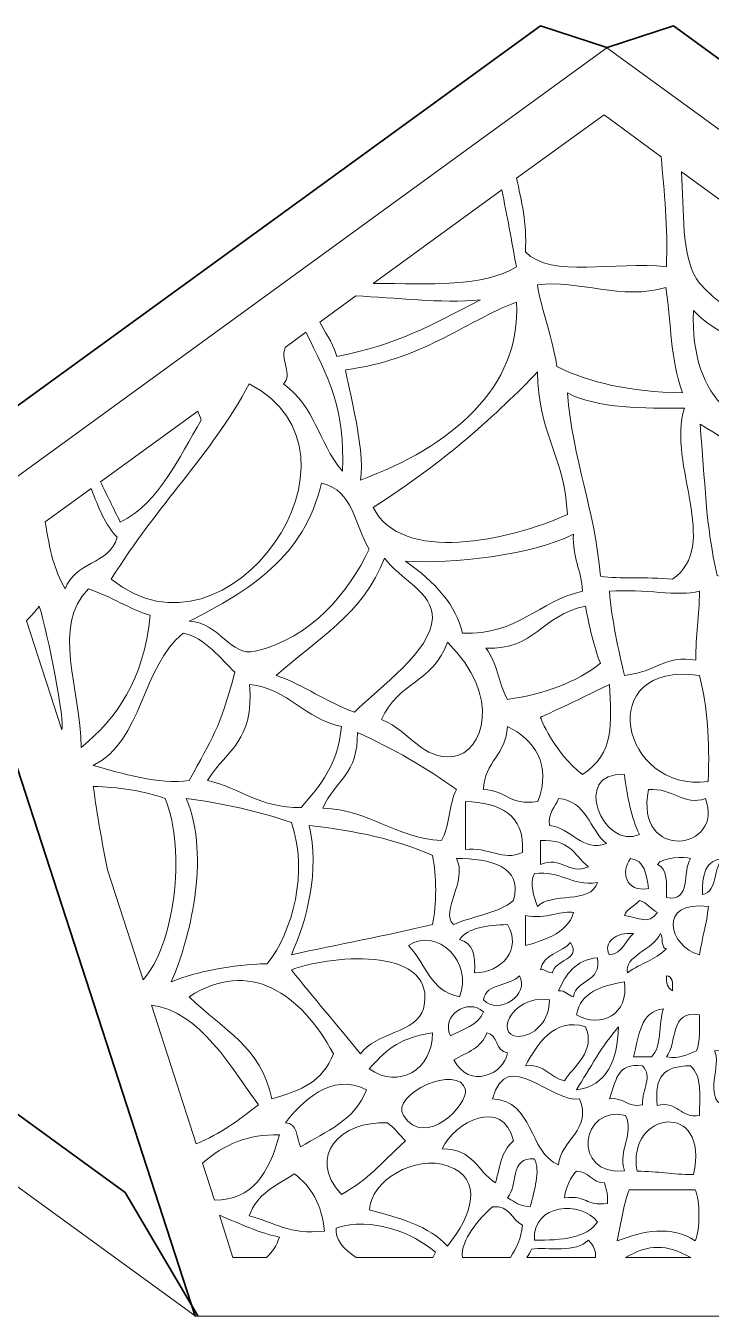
# Model space of a CAD drawing. Header units: millimetres. Extents: x -210 to 134, y -139 to 86.
# Drawn here: x -91.88 to -66.92, y -8.03 to 38.91 of the extents above; entities that cross this region are included whole.
import ezdxf

# ---------------------------------------------------------------- set-up
doc = ezdxf.new("R2010")
doc.units = ezdxf.units.MM
doc.header["$MEASUREMENT"] = 0
for name, color, linetype in [('Side 1 Detail', 7, 'Continuous'), ('Side 1 Outline', 7, 'Continuous'), ('Side 1 Scoring', 7, 'Continuous')]:
    doc.layers.add(name, color=color, linetype=linetype)

msp = doc.modelspace()

# ---------------------------------------------------------------- linework, layer by layer
at = {"layer": 'Side 1 Detail', "color": 250, "lineweight": 9}
for points, knots in [([(-68.7453, 34.1436), (-68.7453, 34.1436), (-70.8137, 35.6708), (-70.8137, 35.6708), (-70.8137, 35.6708), (-70.8137, 35.6708), (-74.0115, 33.3678), (-74.0115, 33.3678)], [0, 0, 0, 0, 0.3333333, 0.3333333, 0.3333333, 0.3333333, 1, 1, 1, 1]), ([(-74.0115, 33.3678), (-73.8309, 32.5582), (-73.6263, 31.7438), (-73.6883, 30.6927), (-73.6883, 30.6927), (-72.7581, 29.7081), (-70.4099, 30.3647), (-68.553, 30.1463), (-68.553, 30.1463), (-68.4958, 31.5739), (-68.6316, 32.8923), (-68.7453, 34.1436)], [0, 0, 0, 0, 0.25, 0.25, 0.25, 0.25, 0.5, 0.5, 0.5, 0.5, 1, 1, 1, 1]), ([(-79.2321, 29.5444), (-77.1182, 29.5258), (-75.231, 29.4021), (-74.0163, 30.1463), (-74.0163, 30.1463), (-74.1926, 31.0813), (-74.3546, 32.0318), (-74.551, 32.9471)], [0, 0, 0, 0, 0.3333333, 0.3333333, 0.3333333, 0.3333333, 1, 1, 1, 1]), ([(-73.2515, 29.491), (-73.0964, 28.5367), (-72.7574, 27.8281), (-72.5425, 26.5196), (-72.5425, 26.5196), (-71.3215, 25.9195), (-69.9386, 25.6142), (-67.9646, 25.5574), (-67.9646, 25.5574), (-68.4497, 26.9881), (-68.3429, 27.9066), (-68.573, 29.398), (-68.573, 29.398), (-70.1384, 28.9012), (-71.7804, 29.6963), (-73.2515, 29.491)], [0, 0, 0, 0, 0.2, 0.2, 0.2, 0.2, 0.4, 0.4, 0.4, 0.4, 0.6, 0.6, 0.6, 0.6, 1, 1, 1, 1]), ([(-67.4602, 29.7094), (-67.2342, 29.3415), (-66.3089, 28.5801), (-65.8211, 28.2887), (-65.8211, 28.2887), (-64.3858, 27.4301), (-62.9065, 27.3922), (-61.4506, 27.8518), (-61.4506, 27.8518), (-61.3611, 28.1151), (-61.2639, 28.3713), (-61.1661, 28.6273)], [0, 0, 0, 0, 0.25, 0.25, 0.25, 0.25, 0.5, 0.5, 0.5, 0.5, 1, 1, 1, 1]), ([(-81.1773, 28.1302), (-80.9871, 27.7571), (-80.7521, 27.5187), (-80.5564, 26.882), (-80.5564, 26.882), (-78.2523, 27.3471), (-77.223, 27.9845), (-75.3275, 28.9446), (-75.3275, 28.9446), (-76.7537, 28.8034), (-78.4625, 29.0318), (-79.8619, 29.0866)], [0, 0, 0, 0, 0.25, 0.25, 0.25, 0.25, 0.5, 0.5, 0.5, 0.5, 1, 1, 1, 1]), ([(-74.0115, 28.8664), (-75.9724, 28.1006), (-77.4862, 26.7511), (-80.2298, 26.4025), (-80.2298, 26.4025), (-80.2967, 26.3963), (-79.4733, 23.5124), (-79.6979, 22.3886), (-79.6979, 22.3886), (-76.4195, 23.5903), (-73.8261, 25.7331), (-74.0115, 28.8664)], [0, 0, 0, 0, 0.25, 0.25, 0.25, 0.25, 0.5, 0.5, 0.5, 0.5, 1, 1, 1, 1]), ([(-67.5712, 28.5519), (-67.6787, 25.2401), (-65.9217, 24.0398), (-62.8714, 23.4814), (-62.8714, 23.4814), (-62.4931, 24.4405), (-61.5981, 25.8351), (-62.1066, 26.9775), (-62.1066, 26.9775), (-64.3783, 26.777), (-66.364, 27.3323), (-67.5712, 28.5519)], [0, 0, 0, 0, 0.25, 0.25, 0.25, 0.25, 0.5, 0.5, 0.5, 0.5, 1, 1, 1, 1]), ([(-82.4402, 27.2124), (-82.6132, 26.6554), (-82.1453, 26.2681), (-82.4926, 25.8854), (-82.4926, 25.8854), (-81.3199, 25.0186), (-81.2709, 23.8355), (-80.3532, 22.7138), (-80.3532, 22.7138), (-80.2298, 24.9438), (-80.8755, 26.1486), (-81.6782, 27.7664)], [0, 0, 0, 0, 0.25, 0.25, 0.25, 0.25, 0.5, 0.5, 0.5, 0.5, 1, 1, 1, 1]), ([(-72.1587, 21.1404), (-72.2489, 23.1992), (-73.2466, 24.1725), (-73.2459, 26.3222), (-73.2459, 26.3222), (-74.6825, 24.8308), (-76.6194, 23.0497), (-79.2321, 21.3909), (-79.2321, 21.3909), (-78.2089, 19.3349), (-74.2643, 20.1717), (-72.1587, 21.1404)], [0, 0, 0, 0, 0.25, 0.25, 0.25, 0.25, 0.5, 0.5, 0.5, 0.5, 1, 1, 1, 1]), ([(-83.7404, 25.8854), (-85.1605, 23.2623), (-87.0773, 21.5177), (-88.7668, 18.783), (-88.7668, 18.783), (-84.4866, 15.2941), (-78.8704, 23.418), (-83.7404, 25.8854)], [0, 0, 0, 0, 0.3333333, 0.3333333, 0.3333333, 0.3333333, 1, 1, 1, 1]), ([(-72.1587, 25.5574), (-71.9644, 23.1293), (-71.1548, 21.3165), (-70.957, 18.8925), (-70.957, 18.8925), (-70.2508, 18.7816), (-69.3185, 18.8753), (-68.3346, 18.783), (-68.3346, 18.783), (-66.5507, 19.9915), (-68.5413, 22.9439), (-67.8978, 25.011), (-67.8978, 25.011), (-69.3454, 24.9872), (-71.0638, 24.9903), (-72.1587, 25.5574)], [0, 0, 0, 0, 0.2, 0.2, 0.2, 0.2, 0.4, 0.4, 0.4, 0.4, 0.6, 0.6, 0.6, 0.6, 1, 1, 1, 1]), ([(-89.1616, 22.3259), (-88.9211, 21.8364), (-88.68, 21.3475), (-88.4388, 20.859), (-88.4388, 20.859), (-86.9622, 21.6045), (-86.3345, 23.1982), (-85.4891, 24.5735), (-85.4891, 24.5735), (-85.5339, 24.6813), (-85.5759, 24.7919), (-85.6187, 24.9015)], [0, 0, 0, 0, 0.25, 0.25, 0.25, 0.25, 0.5, 0.5, 0.5, 0.5, 1, 1, 1, 1]), ([(-64.2914, 18.6734), (-63.8098, 20.1948), (-63.7023, 21.4336), (-63.0912, 22.8254), (-63.0912, 22.8254), (-65.0673, 22.8895), (-66.045, 23.6685), (-67.3286, 24.425), (-67.3286, 24.425), (-67.1323, 22.3269), (-67.1419, 20.768), (-66.6989, 18.9166), (-66.6989, 18.9166), (-65.9444, 18.6245), (-65.0135, 18.5756), (-64.2914, 18.6734)], [0, 0, 0, 0, 0.2, 0.2, 0.2, 0.2, 0.4, 0.4, 0.4, 0.4, 0.6, 0.6, 0.6, 0.6, 1, 1, 1, 1]), ([(-91.1687, 20.8672), (-91.0054, 19.8189), (-90.8648, 19.1619), (-90.4404, 18.4288), (-90.4404, 18.4288), (-90.1228, 19.4224), (-88.8391, 19.2928), (-88.5484, 20.3126), (-88.5484, 20.3126), (-88.9694, 20.7115), (-89.236, 21.3905), (-89.4999, 22.0803)], [0, 0, 0, 0, 0.25, 0.25, 0.25, 0.25, 0.5, 0.5, 0.5, 0.5, 1, 1, 1, 1]), ([(-81.118, 22.2797), (-81.7257, 19.6091), (-83.7369, 18.3654), (-85.926, 17.2533), (-85.926, 17.2533), (-84.7953, 17.1982), (-84.4377, 15.9439), (-83.522, 16.1605), (-83.522, 16.1605), (-81.4701, 16.6463), (-80.1285, 18.3027), (-79.3754, 19.875), (-79.3754, 19.875), (-79.9439, 20.8004), (-79.9136, 21.991), (-81.118, 22.2797)], [0, 0, 0, 0, 0.2, 0.2, 0.2, 0.2, 0.4, 0.4, 0.4, 0.4, 0.6, 0.6, 0.6, 0.6, 1, 1, 1, 1]), ([(-78.0587, 19.4382), (-76.9535, 18.6734), (-76.2011, 17.8173), (-75.9827, 16.8161), (-75.9827, 16.8161), (-73.9481, 16.7483), (-73.2197, 17.9858), (-71.6123, 18.3454), (-71.6123, 18.3454), (-71.6433, 19.1158), (-71.983, 19.5774), (-71.9403, 20.4221), (-71.9403, 20.4221), (-73.4595, 19.6449), (-76.3576, 19.3349), (-78.0587, 19.4382)], [0, 0, 0, 0, 0.2, 0.2, 0.2, 0.2, 0.4, 0.4, 0.4, 0.4, 0.6, 0.6, 0.6, 0.6, 1, 1, 1, 1]), ([(-78.8236, 19.5478), (-79.5546, 17.5469), (-81.3171, 16.5778), (-82.7572, 15.2862), (-82.7572, 15.2862), (-81.6609, 14.8893), (-81.0146, 14.3426), (-79.9156, 13.9481), (-79.9156, 13.9481), (-78.9676, 14.8828), (-77.1182, 16.1726), (-77.0755, 17.3622), (-77.0755, 17.3622), (-77.0411, 18.3103), (-78.2648, 18.7974), (-78.8236, 19.5478)], [0, 0, 0, 0, 0.2, 0.2, 0.2, 0.2, 0.4, 0.4, 0.4, 0.4, 0.6, 0.6, 0.6, 0.6, 1, 1, 1, 1]), ([(-89.8596, 12.6638), (-88.5484, 13.7566), (-87.6079, 15.0678), (-87.346, 17.4717), (-87.346, 17.4717), (-88.115, 17.6898), (-88.7406, 18.1518), (-89.5922, 18.4288), (-89.5922, 18.4288), (-90.9744, 17.1018), (-89.874, 14.7622), (-89.8596, 12.6638)], [0, 0, 0, 0, 0.25, 0.25, 0.25, 0.25, 0.5, 0.5, 0.5, 0.5, 1, 1, 1, 1]), ([(-67.4871, 15.8326), (-67.4871, 16.7431), (-67.3514, 17.4352), (-67.3514, 18.3454), (-67.3514, 18.3454), (-68.1258, 18.1367), (-69.3495, 18.4433), (-70.6291, 18.3454), (-70.6291, 18.3454), (-70.5312, 17.2416), (-70.3114, 16.2591), (-70.0826, 15.2862), (-70.0826, 15.2862), (-68.8948, 15.4133), (-68.5778, 16.0514), (-67.4871, 15.8326)], [0, 0, 0, 0, 0.2, 0.2, 0.2, 0.2, 0.4, 0.4, 0.4, 0.4, 0.6, 0.6, 0.6, 0.6, 1, 1, 1, 1]), ([(-90.5638, 13.3053), (-90.4438, 13.543), (-91.0695, 16.8134), (-91.3892, 17.7991), (-91.3892, 17.7991), (-91.5325, 17.6206), (-91.6875, 17.4449), (-91.8529, 17.2747)], [0, 0, 0, 0, 0.3333333, 0.3333333, 0.3333333, 0.3333333, 1, 1, 1, 1]), ([(-75.1256, 16.2784), (-74.6846, 15.7003), (-74.6998, 15.076), (-74.3442, 14.4118), (-74.3442, 14.4118), (-72.971, 14.6054), (-71.8334, 15.0337), (-70.957, 15.7234), (-70.957, 15.7234), (-71.2099, 16.3442), (-71.3525, 17.0756), (-71.5034, 17.7991), (-71.5034, 17.7991), (-73.1646, 17.4594), (-73.2907, 16.1988), (-75.1256, 16.2784)], [0, 0, 0, 0, 0.2, 0.2, 0.2, 0.2, 0.4, 0.4, 0.4, 0.4, 0.6, 0.6, 0.6, 0.6, 1, 1, 1, 1]), ([(-85.926, 11.4618), (-85.0943, 13.0124), (-84.8256, 13.3053), (-84.2675, 15.4009), (-84.2675, 15.4009), (-84.7484, 15.8305), (-85.3637, 16.6863), (-86.1444, 16.8161), (-86.1444, 16.8161), (-87.6582, 15.6348), (-87.6161, 12.8973), (-89.4221, 12.0082), (-89.4221, 12.0082), (-88.4071, 11.7257), (-87.0256, 11.304), (-85.926, 11.4618)], [0, 0, 0, 0, 0.2, 0.2, 0.2, 0.2, 0.4, 0.4, 0.4, 0.4, 0.6, 0.6, 0.6, 0.6, 1, 1, 1, 1]), ([(-76.5291, 16.4882), (-77.0342, 15.0264), (-78.3295, 15.0519), (-78.9221, 13.6777), (-78.9221, 13.6777), (-77.8327, 13.2102), (-77.4407, 12.2063), (-76.3224, 12.3362), (-76.3224, 12.3362), (-75.2179, 12.4643), (-74.522, 14.5369), (-76.5291, 16.4882)], [0, 0, 0, 0, 0.25, 0.25, 0.25, 0.25, 0.5, 0.5, 0.5, 0.5, 1, 1, 1, 1]), ([(-67.3514, 15.2862), (-71.2395, 15.8326), (-70.2294, 10.9905), (-67.0268, 11.4273), (-67.0268, 11.4273), (-66.9807, 12.967), (-67.0468, 14.0973), (-67.3514, 15.2862)], [0, 0, 0, 0, 0.3333333, 0.3333333, 0.3333333, 0.3333333, 1, 1, 1, 1]), ([(-81.8559, 10.4803), (-81.1469, 11.3016), (-80.5096, 12.0192), (-80.389, 13.429), (-80.389, 13.429), (-81.7526, 13.7042), (-82.2686, 14.7804), (-83.7294, 14.9586), (-83.7294, 14.9586), (-83.5861, 12.8491), (-84.4928, 12.662), (-85.259, 11.4618), (-85.259, 11.4618), (-84.0449, 11.1827), (-83.3787, 10.4507), (-81.8559, 10.4803)], [0, 0, 0, 0, 0.2, 0.2, 0.2, 0.2, 0.4, 0.4, 0.4, 0.4, 0.6, 0.6, 0.6, 0.6, 1, 1, 1, 1]), ([(-71.6123, 11.6805), (-70.4375, 12.4371), (-70.5491, 13.5333), (-70.6291, 14.9586), (-70.6291, 14.9586), (-71.8383, 14.3533), (-73.1419, 13.7566), (-73.1419, 13.7566), (-73.1419, 13.7566), (-73.1419, 13.7566), (-72.6685, 12.495), (-71.6123, 11.6805)], [0, 0, 0, 0, 0.25, 0.25, 0.25, 0.25, 0.5, 0.5, 0.5, 0.5, 1, 1, 1, 1]), ([(-65.3842, 10.2601), (-64.5071, 10.254), (-63.5011, 12.9304), (-63.0898, 13.3194), (-63.0898, 13.3194), (-63.5618, 13.904), (-64.3287, 14.1931), (-65.1658, 14.4118), (-65.1658, 14.4118), (-65.1059, 13.1558), (-67.0406, 10.2719), (-65.3842, 10.2601)], [0, 0, 0, 0, 0.25, 0.25, 0.25, 0.25, 0.5, 0.5, 0.5, 0.5, 1, 1, 1, 1]), ([(-81.0656, 10.4569), (-79.3493, 10.3886), (-78.4349, 9.3737), (-76.7475, 9.2766), (-76.7475, 9.2766), (-76.4368, 9.7672), (-76.474, 10.6057), (-76.2011, 11.1342), (-76.2011, 11.1342), (-77.2987, 11.9307), (-78.5059, 12.6173), (-79.8068, 13.2102), (-79.8068, 13.2102), (-79.7668, 11.6764), (-80.6033, 11.488), (-81.0656, 10.4569)], [0, 0, 0, 0, 0.2, 0.2, 0.2, 0.2, 0.4, 0.4, 0.4, 0.4, 0.6, 0.6, 0.6, 0.6, 1, 1, 1, 1]), ([(-74.3442, 13.429), (-74.3787, 12.4071), (-75.1745, 12.147), (-75.2179, 11.1342), (-75.2179, 11.1342), (-74.3112, 11.0938), (-74.3332, 10.5433), (-73.2322, 10.6973), (-73.2322, 10.6973), (-72.7237, 12.0309), (-73.3583, 12.949), (-74.3442, 13.429)], [0, 0, 0, 0, 0.25, 0.25, 0.25, 0.25, 0.5, 0.5, 0.5, 0.5, 1, 1, 1, 1]), ([(-69.5363, 9.4953), (-69.8312, 10.1113), (-69.9752, 10.8772), (-70.0826, 11.6805), (-70.0826, 11.6805), (-72.0478, 11.7898), (-70.8564, 8.8983), (-69.5363, 9.4953)], [0, 0, 0, 0, 0.3333333, 0.3333333, 0.3333333, 0.3333333, 1, 1, 1, 1]), ([(-87.6099, 4.2133), (-86.4834, 5.4305), (-86.0252, 8.838), (-86.7996, 10.8062), (-86.7996, 10.8062), (-87.55, 11.0694), (-88.5484, 11.2372), (-89.4221, 11.2434), (-89.4221, 11.2434), (-89.2849, 10.1795), (-89.0934, 9.1877), (-88.908, 8.2103)], [0, 0, 0, 0, 0.25, 0.25, 0.25, 0.25, 0.5, 0.5, 0.5, 0.5, 1, 1, 1, 1]), ([(-83.0851, 4.7969), (-82.157, 5.9455), (-81.5824, 8.1786), (-82.2107, 9.9322), (-82.2107, 9.9322), (-83.3745, 10.3349), (-84.6554, 10.6202), (-86.0348, 10.8062), (-86.0348, 10.8062), (-85.1288, 8.6224), (-85.937, 5.632), (-86.5812, 4.1413), (-86.5812, 4.1413), (-85.5876, 4.5316), (-84.4211, 4.749), (-83.0851, 4.7969)], [0, 0, 0, 0, 0.2, 0.2, 0.2, 0.2, 0.4, 0.4, 0.4, 0.4, 0.6, 0.6, 0.6, 0.6, 1, 1, 1, 1]), ([(-70.7386, 9.1677), (-71.358, 9.6766), (-71.4462, 10.7173), (-72.4866, 10.8062), (-72.4866, 10.8062), (-72.5948, 10.4775), (-72.8732, 10.3187), (-72.8139, 9.8233), (-72.8139, 9.8233), (-72.0098, 9.7448), (-71.6054, 8.8363), (-70.7386, 9.1677)], [0, 0, 0, 0, 0.25, 0.25, 0.25, 0.25, 0.5, 0.5, 0.5, 0.5, 1, 1, 1, 1]), ([(-67.1323, 10.8062), (-67.9226, 10.5196), (-68.3187, 11.1979), (-69.2083, 11.1342), (-69.2083, 11.1342), (-69.7257, 8.4501), (-66.4026, 8.929), (-67.1323, 10.8062)], [0, 0, 0, 0, 0.3333333, 0.3333333, 0.3333333, 0.3333333, 1, 1, 1, 1]), ([(-75.8739, 8.949), (-75.0408, 9.0623), (-74.5082, 8.51), (-73.7978, 8.8397), (-73.7978, 8.8397), (-73.6972, 10.2515), (-74.6185, 10.6415), (-75.8739, 10.6973), (-75.8739, 10.6973), (-75.8739, 10.1144), (-75.8739, 9.5318), (-75.8739, 8.949)], [0, 0, 0, 0, 0.25, 0.25, 0.25, 0.25, 0.5, 0.5, 0.5, 0.5, 1, 1, 1, 1]), ([(-77.0755, 6.2173), (-76.9129, 6.9108), (-76.9129, 8.037), (-77.0755, 8.7305), (-77.0755, 8.7305), (-78.3516, 9.312), (-79.8812, 9.6393), (-81.5555, 9.8233), (-81.5555, 9.8233), (-81.1855, 8.2007), (-81.6216, 6.4065), (-82.2107, 5.1245), (-82.2107, 5.1245), (-80.4999, 5.4897), (-78.7547, 5.8208), (-77.0755, 6.2173)], [0, 0, 0, 0, 0.2, 0.2, 0.2, 0.2, 0.4, 0.4, 0.4, 0.4, 0.6, 0.6, 0.6, 0.6, 1, 1, 1, 1]), ([(-73.1419, 8.4025), (-72.3668, 8.7416), (-72.1407, 7.9991), (-71.3959, 8.3257), (-71.3959, 8.3257), (-71.9726, 8.8053), (-72.0422, 9.3207), (-73.1419, 9.2766), (-73.1419, 9.2766), (-73.1419, 8.9851), (-73.1419, 8.694), (-73.1419, 8.4025)], [0, 0, 0, 0, 0.25, 0.25, 0.25, 0.25, 0.5, 0.5, 0.5, 0.5, 1, 1, 1, 1]), ([(-76.3107, 6.2173), (-75.6113, 6.5377), (-74.6674, 6.6138), (-74.1258, 7.0917), (-74.1258, 7.0917), (-73.7593, 8.335), (-74.9809, 8.633), (-76.2011, 8.6213), (-76.2011, 8.6213), (-75.7733, 7.7965), (-76.8047, 6.7299), (-76.3107, 6.2173)], [0, 0, 0, 0, 0.25, 0.25, 0.25, 0.25, 0.5, 0.5, 0.5, 0.5, 1, 1, 1, 1]), ([(-69.8642, 8.6213), (-70.2108, 8.1524), (-70.0572, 7.3842), (-69.2083, 7.5285), (-69.2083, 7.5285), (-69.2793, 8.0408), (-69.3392, 8.5634), (-69.8642, 8.6213)], [0, 0, 0, 0, 0.3333333, 0.3333333, 0.3333333, 0.3333333, 1, 1, 1, 1]), ([(-67.6787, 8.6213), (-67.8523, 8.6878), (-68.7163, 8.6899), (-68.881, 8.4025), (-68.881, 8.4025), (-68.4972, 8.2765), (-68.5461, 7.718), (-68.553, 7.2006), (-68.553, 7.2006), (-67.6256, 7.0383), (-67.9811, 8.1583), (-67.6787, 8.6213)], [0, 0, 0, 0, 0.25, 0.25, 0.25, 0.25, 0.5, 0.5, 0.5, 0.5, 1, 1, 1, 1]), ([(-67.2418, 7.3101), (-66.6548, 7.4148), (-66.8822, 8.3347), (-66.477, 8.6213), (-66.477, 8.6213), (-67.1468, 8.5989), (-67.2535, 8.014), (-67.2418, 7.3101)], [0, 0, 0, 0, 0.3333333, 0.3333333, 0.3333333, 0.3333333, 1, 1, 1, 1]), ([(-71.0659, 7.7469), (-72.0684, 7.6188), (-72.3674, 8.1941), (-73.3603, 8.0749), (-73.3603, 8.0749), (-73.5381, 7.7032), (-73.3768, 7.245), (-73.2515, 6.8729), (-73.2515, 6.8729), (-72.7691, 7.4107), (-71.2884, 6.9498), (-71.0659, 7.7469)], [0, 0, 0, 0, 0.25, 0.25, 0.25, 0.25, 0.5, 0.5, 0.5, 0.5, 1, 1, 1, 1]), ([(-70.0826, 6.545), (-69.499, 6.485), (-69.2572, 6.1818), (-68.881, 6.6545), (-68.881, 6.6545), (-69.1208, 6.7785), (-69.2441, 7.02), (-69.5363, 7.0917), (-69.5363, 7.0917), (-69.6996, 6.8908), (-69.9924, 6.8188), (-70.0826, 6.545)], [0, 0, 0, 0, 0.25, 0.25, 0.25, 0.25, 0.5, 0.5, 0.5, 0.5, 1, 1, 1, 1]), ([(-67.3514, 5.1245), (-67.2563, 5.7219), (-67.084, 6.2411), (-67.0234, 6.8729), (-67.0234, 6.8729), (-68.9065, 7.1282), (-68.458, 5.3991), (-67.3514, 5.1245)], [0, 0, 0, 0, 0.3333333, 0.3333333, 0.3333333, 0.3333333, 1, 1, 1, 1]), ([(-73.6883, 5.4525), (-73.2211, 5.5869), (-72.1159, 5.88), (-71.9403, 6.6545), (-71.9403, 6.6545), (-72.2841, 6.7706), (-72.9545, 6.3906), (-73.6883, 6.545), (-73.6883, 6.545), (-73.6883, 6.1811), (-73.6883, 5.8166), (-73.6883, 5.4525)], [0, 0, 0, 0, 0.25, 0.25, 0.25, 0.25, 0.5, 0.5, 0.5, 0.5, 1, 1, 1, 1]), ([(-77.9499, 5.4525), (-77.2133, 4.6877), (-77.2133, 3.8554), (-76.0923, 3.5949), (-76.0923, 3.5949), (-75.5617, 4.82), (-76.9095, 6.1674), (-77.9499, 5.4525)], [0, 0, 0, 0, 0.3333333, 0.3333333, 0.3333333, 0.3333333, 1, 1, 1, 1]), ([(-74.3442, 6.2173), (-75.0835, 6.1925), (-75.7746, 6.1181), (-76.0923, 5.6709), (-76.0923, 5.6709), (-75.6141, 5.5662), (-75.4804, 5.1173), (-75.5459, 4.4689), (-75.5459, 4.4689), (-74.544, 4.451), (-73.7971, 5.3498), (-74.3442, 6.2173)], [0, 0, 0, 0, 0.25, 0.25, 0.25, 0.25, 0.5, 0.5, 0.5, 0.5, 1, 1, 1, 1]), ([(-70.6291, 5.1245), (-70.1281, 5.1704), (-70.051, 5.6396), (-69.7547, 5.8897), (-69.7547, 5.8897), (-70.3576, 5.9782), (-70.8909, 5.5517), (-70.6291, 5.1245)], [0, 0, 0, 0, 0.3333333, 0.3333333, 0.3333333, 0.3333333, 1, 1, 1, 1]), ([(-68.5551, 5.3526), (-68.7701, 5.3199), (-68.6605, 5.8187), (-68.7714, 5.8897), (-68.7714, 5.8897), (-69.0043, 5.3199), (-70.1247, 5.0594), (-69.9731, 4.4689), (-69.9731, 4.4689), (-69.4426, 4.8489), (-68.9995, 4.8861), (-68.5551, 5.3526)], [0, 0, 0, 0, 0.25, 0.25, 0.25, 0.25, 0.5, 0.5, 0.5, 0.5, 1, 1, 1, 1]), ([(-79.6979, 1.5189), (-79.1488, 2.2958), (-77.6178, 2.2964), (-77.4035, 3.1581), (-77.4035, 3.1581), (-76.8488, 5.3857), (-80.5792, 5.1635), (-82.2107, 4.5785), (-82.2107, 4.5785), (-81.3908, 3.5408), (-80.5792, 2.6117), (-79.6979, 1.5189)], [0, 0, 0, 0, 0.25, 0.25, 0.25, 0.25, 0.5, 0.5, 0.5, 0.5, 1, 1, 1, 1]), ([(-72.0491, 5.5621), (-72.3695, 5.19), (-73.0296, 5.158), (-73.1419, 4.5785), (-73.1419, 4.5785), (-72.9352, 4.6026), (-72.9007, 4.4552), (-72.705, 4.4689), (-72.705, 4.4689), (-72.6341, 4.9444), (-71.6205, 4.9371), (-72.0491, 5.5621)], [0, 0, 0, 0, 0.25, 0.25, 0.25, 0.25, 0.5, 0.5, 0.5, 0.5, 1, 1, 1, 1]), ([(-82.9211, -0.123), (-81.8015, 0.2142), (-81.0987, 0.4795), (-80.6811, 1.5189), (-80.6811, 1.5189), (-81.8559, 3.7041), (-83.7369, 5.015), (-85.926, 3.5949), (-85.926, 3.5949), (-84.6533, 2.3295), (-83.3215, 1.8083), (-82.9211, -0.123)], [0, 0, 0, 0, 0.25, 0.25, 0.25, 0.25, 0.5, 0.5, 0.5, 0.5, 1, 1, 1, 1]), ([(-71.0659, 5.0153), (-71.8638, 4.9392), (-72.2076, 4.4086), (-72.4866, 3.8133), (-72.4866, 3.8133), (-72.2145, 3.8302), (-72.1483, 3.6418), (-71.9403, 3.5949), (-71.9403, 3.5949), (-71.8307, 4.2505), (-70.9046, 4.0896), (-71.0659, 5.0153)], [0, 0, 0, 0, 0.25, 0.25, 0.25, 0.25, 0.5, 0.5, 0.5, 0.5, 1, 1, 1, 1]), ([(-73.9067, 4.3601), (-74.2367, 3.9618), (-75.1159, 4.1124), (-75.2179, 3.4857), (-75.2179, 3.4857), (-74.6715, 2.8863), (-73.5119, 3.6896), (-73.9067, 4.3601)], [0, 0, 0, 0, 0.3333333, 0.3333333, 0.3333333, 0.3333333, 1, 1, 1, 1]), ([(-68.553, 4.3601), (-68.5696, 4.0886), (-68.4965, 3.9063), (-68.3346, 3.8133), (-68.3346, 3.8133), (-68.3181, 4.0848), (-68.314, 4.3439), (-68.553, 4.3601)], [0, 0, 0, 0, 0.3333333, 0.3333333, 0.3333333, 0.3333333, 1, 1, 1, 1]), ([(-70.0826, 4.1413), (-70.9129, 3.988), (-71.6743, 3.7661), (-71.8307, 2.9393), (-71.8307, 2.9393), (-70.9419, 2.4294), (-69.9042, 2.9431), (-70.0826, 4.1413)], [0, 0, 0, 0, 0.3333333, 0.3333333, 0.3333333, 0.3333333, 1, 1, 1, 1]), ([(-76.4195, 2.1748), (-75.9655, 2.4119), (-75.4033, 2.5421), (-75.2179, 3.0489), (-75.2179, 3.0489), (-75.7884, 3.5584), (-76.7751, 2.9241), (-76.4195, 2.1748)], [0, 0, 0, 0, 0.3333333, 0.3333333, 0.3333333, 0.3333333, 1, 1, 1, 1]), ([(-73.7613, 2.1728), (-73.3224, 2.2568), (-72.8105, 2.7181), (-72.8139, 3.4857), (-72.8139, 3.4857), (-74.3008, 3.689), (-74.8927, 1.9561), (-73.7613, 2.1728)], [0, 0, 0, 0, 0.3333333, 0.3333333, 0.3333333, 0.3333333, 1, 1, 1, 1]), ([(-85.671, -1.7539), (-84.7746, -1.3829), (-84.1462, -0.9099), (-83.4124, -0.3383), (-83.4124, -0.3383), (-84.3688, 0.9573), (-85.5298, 3.0878), (-87.3081, 3.2845)], [0, 0, 0, 0, 0.3333333, 0.3333333, 0.3333333, 0.3333333, 1, 1, 1, 1]), ([(-72.2682, 0.5357), (-71.9416, 1.0645), (-71.1003, 1.6026), (-71.5034, 2.5025), (-71.5034, 2.5025), (-72.6499, 2.8701), (-73.2818, 1.8152), (-73.6883, 1.0817), (-73.6883, 1.0817), (-72.9442, 1.1706), (-72.8243, 0.6345), (-72.2682, 0.5357)], [0, 0, 0, 0, 0.25, 0.25, 0.25, 0.25, 0.5, 0.5, 0.5, 0.5, 1, 1, 1, 1]), ([(-68.6626, 3.1581), (-69.5197, 3.0685), (-69.5473, 2.1493), (-69.7547, 1.4097), (-69.7547, 1.4097), (-69.5363, 1.4097), (-69.3179, 1.4097), (-69.0994, 1.4097), (-69.0994, 1.4097), (-68.7136, 1.7525), (-68.8445, 2.612), (-68.6626, 3.1581)], [0, 0, 0, 0, 0.25, 0.25, 0.25, 0.25, 0.5, 0.5, 0.5, 0.5, 1, 1, 1, 1]), ([(-68.553, 1.4097), (-68.0246, 1.3181), (-67.78, 1.511), (-67.4602, 1.6285), (-67.4602, 1.6285), (-67.3148, 1.9561), (-67.3493, 2.4642), (-67.3514, 2.9393), (-67.3514, 2.9393), (-68.4545, 3.1319), (-68.1424, 1.9096), (-68.553, 1.4097)], [0, 0, 0, 0, 0.25, 0.25, 0.25, 0.25, 0.5, 0.5, 0.5, 0.5, 1, 1, 1, 1]), ([(-70.3011, 2.5025), (-70.8888, 1.8152), (-71.3408, 0.9925), (-71.8307, 0.2077), (-71.8307, 0.2077), (-70.7069, 0.3586), (-70.339, 1.265), (-70.3011, 2.5025)], [0, 0, 0, 0, 0.3333333, 0.3333333, 0.3333333, 0.3333333, 1, 1, 1, 1]), ([(-77.0755, 2.2837), (-78.2241, 2.0849), (-78.6334, 1.7907), (-79.3754, 0.9711), (-79.3754, 0.9711), (-78.3144, 0.2225), (-77.0459, 0.9332), (-77.0755, 2.2837)], [0, 0, 0, 0, 0.3333333, 0.3333333, 0.3333333, 0.3333333, 1, 1, 1, 1]), ([(-74.3442, 1.5568), (-74.7735, 1.6009), (-74.6825, 2.2203), (-75.0898, 2.2861), (-75.0898, 2.2861), (-75.2703, 1.738), (-75.8215, 1.5606), (-76.2914, 1.3029), (-76.2914, 1.3029), (-75.7457, 0.2101), (-74.4483, 0.7665), (-74.3442, 1.5568)], [0, 0, 0, 0, 0.25, 0.25, 0.25, 0.25, 0.5, 0.5, 0.5, 0.5, 1, 1, 1, 1]), ([(-72.4866, -2.5239), (-72.4033, -1.6227), (-71.2305, -1.2316), (-71.7218, -0.1199), (-71.7218, -0.1199), (-72.6837, -0.3222), (-74.3759, 1.8314), (-74.8899, -0.1199), (-74.8899, -0.1199), (-73.3603, -0.1923), (-73.6022, -2.0368), (-72.4866, -2.5239)], [0, 0, 0, 0, 0.25, 0.25, 0.25, 0.25, 0.5, 0.5, 0.5, 0.5, 1, 1, 1, 1]), ([(-66.477, -0.3383), (-65.5951, -0.2047), (-65.7818, 1.8038), (-66.805, 1.6285), (-66.805, 1.6285), (-66.5246, 1.1957), (-67.2039, -0.1296), (-66.477, -0.3383)], [0, 0, 0, 0, 0.3333333, 0.3333333, 0.3333333, 0.3333333, 1, 1, 1, 1]), ([(-78.1318, -0.7287), (-77.3132, -1.9782), (-75.7602, -0.2877), (-75.8739, 0.2077), (-75.8739, 0.2077), (-76.0992, 1.193), (-78.6334, 0.0375), (-78.1318, -0.7287)], [0, 0, 0, 0, 0.3333333, 0.3333333, 0.3333333, 0.3333333, 1, 1, 1, 1]), ([(-69.4267, -0.3383), (-69.4453, 0.2756), (-69.0278, 0.6742), (-69.4267, 1.0817), (-69.4267, 1.0817), (-70.3741, 1.2278), (-70.4058, 0.4578), (-70.6291, -0.1199), (-70.6291, -0.1199), (-70.0778, -0.0424), (-70.0179, -0.4558), (-69.4267, -0.3383)], [0, 0, 0, 0, 0.25, 0.25, 0.25, 0.25, 0.5, 0.5, 0.5, 0.5, 1, 1, 1, 1]), ([(-67.3438, -0.7287), (-67.3493, 0.0671), (-67.2542, 0.7052), (-67.6787, 1.0817), (-67.6787, 1.0817), (-68.6509, 1.071), (-68.9823, 0.7117), (-68.8948, -0.3594), (-68.8948, -0.3594), (-68.1058, -0.1902), (-68.0707, -0.8369), (-67.3438, -0.7287)], [0, 0, 0, 0, 0.25, 0.25, 0.25, 0.25, 0.5, 0.5, 0.5, 0.5, 1, 1, 1, 1]), ([(-81.8828, -1.8683), (-80.9457, -1.3126), (-79.8778, -0.8872), (-79.4795, 0.2077), (-79.4795, 0.2077), (-80.75, 0.8774), (-81.8608, -0.2584), (-82.4292, -0.9939), (-82.4292, -0.9939), (-81.973, -1.0108), (-82.0192, -1.5307), (-81.8828, -1.8683)], [0, 0, 0, 0, 0.25, 0.25, 0.25, 0.25, 0.5, 0.5, 0.5, 0.5, 1, 1, 1, 1]), ([(-74.1258, -1.6495), (-74.4951, -0.0355), (-76.2914, -0.9602), (-76.7158, -1.9441), (-76.7158, -1.9441), (-75.579, -1.9358), (-75.4549, -2.7244), (-74.7811, -3.1795), (-74.7811, -3.1795), (-74.5688, -2.454), (-74.6143, -2.1236), (-74.1258, -1.6495)], [0, 0, 0, 0, 0.25, 0.25, 0.25, 0.25, 0.5, 0.5, 0.5, 0.5, 1, 1, 1, 1]), ([(-70.0372, -0.7287), (-71.6653, -0.295), (-72.0277, -2.9422), (-70.0826, -2.7423), (-70.0826, -2.7423), (-70.3286, -1.9441), (-69.7106, -1.415), (-70.0372, -0.7287)], [0, 0, 0, 0, 0.3333333, 0.3333333, 0.3333333, 0.3333333, 1, 1, 1, 1]), ([(-69.6224, -2.7537), (-68.8217, -2.7537), (-68.3725, -2.877), (-67.5712, -2.877), (-67.5712, -2.877), (-66.9462, -0.1437), (-70.0213, -0.544), (-69.6224, -2.7537)], [0, 0, 0, 0, 0.3333333, 0.3333333, 0.3333333, 0.3333333, 1, 1, 1, 1]), ([(-80.389, -3.5984), (-79.3658, -3.019), (-79.0447, -2.5642), (-78.0587, -1.6495), (-78.0587, -1.6495), (-78.2792, -1.4329), (-78.446, -1.1627), (-78.7147, -0.9939), (-78.7147, -0.9939), (-80.3918, -0.9102), (-81.6727, -2.1784), (-80.389, -3.5984)], [0, 0, 0, 0, 0.25, 0.25, 0.25, 0.25, 0.5, 0.5, 0.5, 0.5, 1, 1, 1, 1]), ([(-85.0034, -3.8086), (-83.6501, -3.7996), (-83.0245, -2.8515), (-82.6476, -1.4311), (-82.6476, -1.4311), (-83.7734, -1.3939), (-84.6678, -1.7746), (-85.4416, -2.4591)], [0, 0, 0, 0, 0.3333333, 0.3333333, 0.3333333, 0.3333333, 1, 1, 1, 1]), ([(-76.4947, -2.5642), (-77.7184, -2.1202), (-79.3272, -3.1213), (-79.3699, -4.1624), (-79.3699, -4.1624), (-78.2668, -4.4435), (-77.1906, -4.7512), (-76.5291, -5.4739), (-76.5291, -5.4739), (-75.6038, -4.3574), (-75.2193, -3.0269), (-76.4947, -2.5642)], [0, 0, 0, 0, 0.25, 0.25, 0.25, 0.25, 0.5, 0.5, 0.5, 0.5, 1, 1, 1, 1]), ([(-73.3624, -2.3017), (-74.2781, -2.2235), (-73.9439, -3.288), (-74.3442, -3.7256), (-74.3442, -3.7256), (-73.9481, -3.9127), (-74.0342, -3.9867), (-73.5112, -4.047), (-73.5112, -4.047), (-73.3624, -3.4269), (-73.1302, -2.7616), (-73.3624, -2.3017)], [0, 0, 0, 0, 0.25, 0.25, 0.25, 0.25, 0.5, 0.5, 0.5, 0.5, 1, 1, 1, 1]), ([(-70.6972, -3.924), (-70.6862, -3.4031), (-70.7207, -3.6033), (-70.8068, -3.1795), (-70.8068, -3.1795), (-71.2802, -3.1795), (-71.3573, -2.753), (-71.8307, -2.753), (-71.8307, -2.753), (-71.9995, -2.9118), (-72.2551, -3.411), (-72.2682, -3.7256), (-72.2682, -3.7256), (-71.4173, -3.6036), (-71.5337, -4.0322), (-70.6972, -3.924)], [0, 0, 0, 0, 0.2, 0.2, 0.2, 0.2, 0.4, 0.4, 0.4, 0.4, 0.6, 0.6, 0.6, 0.6, 1, 1, 1, 1]), ([(-83.7404, -4.3812), (-82.864, -4.5975), (-82.2604, -5.0864), (-81.0091, -4.9276), (-81.0091, -4.9276), (-81.0952, -3.9574), (-81.4956, -3.3018), (-82.1019, -2.8515), (-82.1019, -2.8515), (-82.7434, -3.266), (-83.4868, -3.5785), (-83.7404, -4.3812)], [0, 0, 0, 0, 0.25, 0.25, 0.25, 0.25, 0.5, 0.5, 0.5, 0.5, 1, 1, 1, 1]), ([(-67.5009, -3.4269), (-68.3022, -3.4269), (-69.1036, -3.4269), (-69.9049, -3.4269), (-69.9049, -3.4269), (-70.1206, -3.976), (-70.2081, -4.6533), (-70.3417, -5.2845), (-70.3417, -5.2845), (-69.4067, -4.9276), (-68.3684, -4.7074), (-67.5009, -5.2845), (-67.5009, -5.2845), (-67.3252, -4.8807), (-67.3252, -3.8306), (-67.5009, -3.4269)], [0, 0, 0, 0, 0.2, 0.2, 0.2, 0.2, 0.4, 0.4, 0.4, 0.4, 0.6, 0.6, 0.6, 0.6, 1, 1, 1, 1]), ([(-73.7978, -4.7092), (-74.1954, -4.5242), (-74.2361, -3.9822), (-74.8899, -4.0536), (-74.8899, -4.0536), (-75.3674, -4.4773), (-76.0551, -5.2507), (-75.982, -5.8874)], [0, 0, 0, 0, 0.3333333, 0.3333333, 0.3333333, 0.3333333, 1, 1, 1, 1]), ([(-71.0659, -4.5996), (-71.6474, -3.8065), (-73.4313, -3.9316), (-73.3603, -5.2555), (-73.3603, -5.2555), (-72.3578, -5.2745), (-71.4642, -5.1849), (-71.0659, -4.5996)], [0, 0, 0, 0, 0.3333333, 0.3333333, 0.3333333, 0.3333333, 1, 1, 1, 1]), ([(-83.1196, -5.8867), (-82.9039, -5.6979), (-82.7413, -5.4571), (-82.6476, -5.146), (-82.6476, -5.146), (-83.3421, -5.0134), (-84.0994, -4.6526), (-84.8256, -4.3557)], [0, 0, 0, 0, 0.3333333, 0.3333333, 0.3333333, 0.3333333, 1, 1, 1, 1]), ([(-76.966, -5.6924), (-77.7762, -4.992), (-79.2955, -4.3984), (-80.5723, -4.8183), (-80.5723, -4.8183), (-80.6308, -5.2077), (-80.3167, -5.5942), (-79.8523, -5.887)], [0, 0, 0, 0, 0.3333333, 0.3333333, 0.3333333, 0.3333333, 1, 1, 1, 1]), ([(-71.3938, -5.2555), (-71.8273, -5.7406), (-72.8945, -5.5063), (-73.4699, -5.5832), (-73.4699, -5.5832), (-73.5133, -5.6948), (-73.5698, -5.793), (-73.6311, -5.8874)], [0, 0, 0, 0, 0.3333333, 0.3333333, 0.3333333, 0.3333333, 1, 1, 1, 1])]:
    msp.add_open_spline(points, degree=3, knots=knots, dxfattribs=at)
for points in [[(-68.0059, 33.6055), (-67.904, 32.1499), (-68.0087, 30.6003), (-67.4602, 29.7094)], [(-61.1661, 28.6273), (-61.1661, 28.6273), (-68.0059, 33.6055), (-68.0059, 33.6055)], [(-74.551, 32.9471), (-74.551, 32.9471), (-79.2321, 29.5444), (-79.2321, 29.5444)], [(-79.8619, 29.0866), (-79.8619, 29.0866), (-81.1773, 28.1302), (-81.1773, 28.1302)], [(-81.6782, 27.7664), (-81.6782, 27.7664), (-82.4402, 27.2124), (-82.4402, 27.2124)], [(-85.6187, 24.9015), (-85.6187, 24.9015), (-89.1616, 22.3259), (-89.1616, 22.3259)], [(-89.4999, 22.0803), (-89.4999, 22.0803), (-91.1687, 20.8672), (-91.1687, 20.8672)], [(-91.8529, 17.2747), (-91.8529, 17.2747), (-90.5638, 13.3053), (-90.5638, 13.3053)], [(-88.908, 8.2103), (-88.908, 8.2103), (-87.6099, 4.2133), (-87.6099, 4.2133)], [(-87.3081, 3.2845), (-87.3081, 3.2845), (-85.671, -1.7539), (-85.671, -1.7539)], [(-85.4416, -2.4591), (-85.4416, -2.4591), (-85.0034, -3.8086), (-85.0034, -3.8086)], [(-84.8256, -4.3557), (-84.8256, -4.3557), (-84.3433, -5.8867), (-84.3433, -5.8867)], [(-74.2306, -5.8874), (-74.0266, -5.5539), (-73.8323, -5.2114), (-73.7978, -4.7092)], [(-71.13, -5.8874), (-71.1231, -5.6659), (-71.1899, -5.4522), (-71.3938, -5.2555)], [(-67.6663, -5.8884), (-68.5723, -5.4002), (-69.1752, -5.4013), (-70.0447, -5.8877)], [(-84.3433, -5.8867), (-84.3433, -5.8867), (-83.1196, -5.8867), (-83.1196, -5.8867)], [(-79.8523, -5.887), (-79.8523, -5.887), (-77.0624, -5.887), (-77.0624, -5.887)], [(-77.0624, -5.887), (-77.0252, -5.8278), (-76.9914, -5.7644), (-76.966, -5.6924)], [(-75.982, -5.8874), (-75.982, -5.8874), (-75.8539, -5.8874), (-75.8539, -5.8874)], [(-75.8539, -5.8874), (-75.8256, -5.8846), (-75.7967, -5.8843), (-75.7684, -5.8874)], [(-75.7684, -5.8874), (-75.7684, -5.8874), (-74.2306, -5.8874), (-74.2306, -5.8874)], [(-73.6311, -5.8874), (-73.6311, -5.8874), (-71.13, -5.8874), (-71.13, -5.8874)], [(-70.0447, -5.8877), (-70.0447, -5.8877), (-67.6663, -5.8884), (-67.6663, -5.8884)]]:
    msp.add_open_spline(points, degree=3, dxfattribs=at)
at = {"layer": 'Side 1 Outline', "color": 250, "lineweight": 35}
for points in [[(-94.9852, 23.0673), (-94.9852, 23.0673), (-73.1343, 38.914), (-73.1343, 38.914)], [(-70.722, 38.1301), (-70.722, 38.1301), (-73.1343, 38.914), (-73.1343, 38.914)], [(-70.7128, 38.1301), (-70.7128, 38.1301), (-68.3002, 38.914), (-68.3002, 38.914)], [(-68.3002, 38.914), (-68.3002, 38.914), (-46.4769, 23.0296), (-46.4769, 23.0296)], [(-85.717, -8.0255), (-85.717, -8.0255), (-94.9833, 20.4929), (-94.9833, 20.4929)], [(-107.4409, 10.4054), (-107.4409, 10.4054), (-88.2607, -3.5301), (-88.2607, -3.5301)], [(-85.6176, -8.0156), (-85.6176, -8.0156), (-88.2607, -3.5301), (-88.2607, -3.5301)]]:
    msp.add_open_spline(points, degree=3, dxfattribs=at)
msp.add_open_spline([(-98.0234, -32.4857), (-98.0234, -32.4857), (-90.6251, -9.7133), (-90.6251, -9.7133), (-90.6251, -9.7133), (-90.6251, -9.7133), (-109.9955, 4.368), (-109.9955, 4.368), (-109.9955, 4.368), (-109.9955, 4.368), (-129.3486, -9.7185), (-129.3486, -9.7185), (-129.3486, -9.7185), (-129.3486, -9.7185), (-121.9692, -32.4873), (-121.9692, -32.4873), (-121.9692, -32.4873), (-121.9692, -32.4873), (-98.0234, -32.4857), (-98.0234, -32.4857)], degree=3, knots=[0, 0, 0, 0, 0.1666667, 0.1666667, 0.1666667, 0.1666667, 0.3333333, 0.3333333, 0.3333333, 0.3333333, 0.5, 0.5, 0.5, 0.5, 0.6666667, 0.6666667, 0.6666667, 0.6666667, 1, 1, 1, 1], dxfattribs=at)
at = {"layer": 'Side 1 Scoring', "color": 250, "lineweight": 18}
for points in [[(-70.7241, 38.118), (-70.7241, 38.118), (-94.9833, 20.4929), (-94.9833, 20.4929)], [(-70.7241, 38.118), (-70.7241, 38.118), (-46.4652, 20.4929), (-46.4652, 20.4929)], [(-85.7174, -8.0156), (-85.7174, -8.0156), (-109.9765, 9.6095), (-109.9765, 9.6095)], [(-55.7311, -8.0259), (-55.7311, -8.0259), (-85.717, -8.0255), (-85.717, -8.0255)]]:
    msp.add_open_spline(points, degree=3, dxfattribs=at)

doc.saveas('drawing.dxf')
